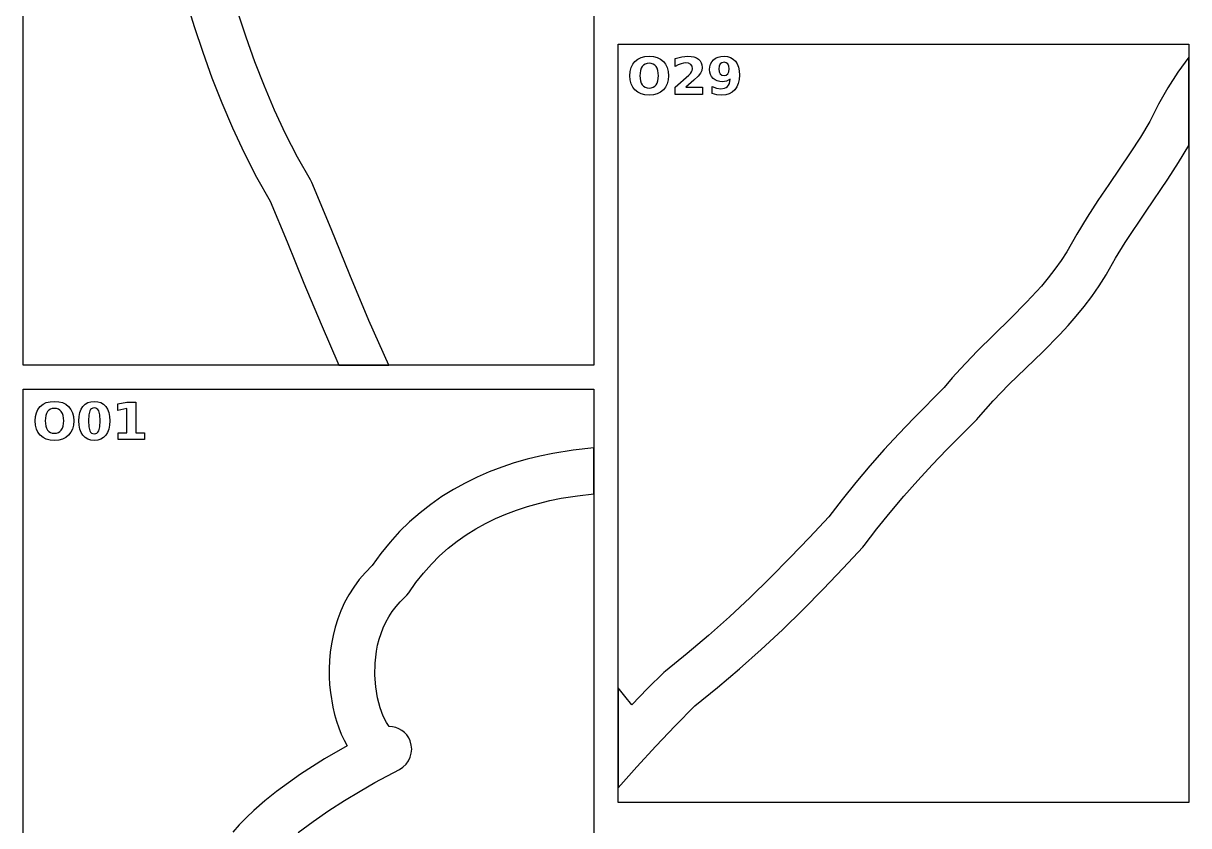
# Model space of a CAD drawing. Extents: x 1 to 512, y 1 to 3360.
# Drawn here: x 1 to 512, y 2024 to 2376 of the extents above; entities that cross this region are included whole.
import ezdxf

# ---------------------------------------------------------------- set-up
doc = ezdxf.new("R2010")
doc.units = 0

msp = doc.modelspace()

# ---------------------------------------------------------------- linework, layer by layer
at = {"layer": 'decoupage'}
for p, q in [((0.975, 2225.99), (0.975, 2871.89)), ((250.975, 2871.89), (250.975, 2225.99)), ((72.324375, 2385.520625), (75.846003, 2374.246552)), ((98.552945, 2369.645133), (94.908015, 2380.603261)), ((75.846003, 2374.246552), (79.598764, 2363.026674)), ((102.436622, 2358.818688), (98.552945, 2369.645133)), ((261.557, 2366.61), (511.557, 2366.61)), ((261.557, 2034.47), (261.557, 2366.61)), ((511.557, 2366.61), (511.557, 2034.47)), ((79.598764, 2363.026674), (83.622084, 2351.877392)), ((267.972203, 2357.795328), (268.956, 2359.039)), ((268.956, 2359.039), (270.192219, 2360.032562)), ((270.192219, 2360.032562), (271.6405, 2360.74225)), ((271.6405, 2360.74225), (273.301031, 2361.168062)), ((273.301031, 2361.168062), (275.174, 2361.31)), ((275.174, 2361.31), (277.051047, 2361.168062)), ((275.174, 2361.31), (275.174, 2361.31)), ((277.051047, 2361.168062), (278.713125, 2360.74225)), ((278.713125, 2360.74225), (280.160141, 2360.032562)), ((280.160141, 2360.032562), (281.392, 2359.039)), ((281.392, 2359.039), (282.375797, 2357.795328)), ((286.606, 2360.34), (289.439, 2361.057)), ((286.606, 2356.721), (286.606, 2360.34)), ((289.439, 2361.057), (292.184, 2361.31)), ((292.184, 2361.31), (293.578813, 2361.228797)), ((293.578813, 2361.228797), (294.80825, 2360.985125)), ((294.80825, 2360.985125), (295.872313, 2360.578891)), ((295.872313, 2360.578891), (296.771, 2360.01)), ((296.771, 2360.01), (297.489516, 2359.295625)), ((297.489516, 2359.295625), (298.002625, 2358.453)), ((302.621359, 2358.824328), (303.374, 2359.69)), ((303.374, 2359.69), (304.312453, 2360.388984)), ((304.312453, 2360.388984), (305.396875, 2360.888375)), ((305.396875, 2360.888375), (306.627359, 2361.188078)), ((306.627359, 2361.188078), (308.004, 2361.288)), ((308.004, 2361.288), (309.522562, 2361.152266)), ((309.522562, 2361.152266), (310.85925, 2360.745125)), ((310.85925, 2360.745125), (312.014062, 2360.066672)), ((312.014062, 2360.066672), (312.987, 2359.117)), ((312.987, 2359.117), (313.75875, 2357.918687)), ((511.556, 2360.82), (506.829781, 2354.273891)), ((511.556, 2322.197), (511.556, 2360.82)), ((106.597125, 2348.13925), (102.436622, 2358.818688)), ((266.707, 2352.767), (266.847609, 2354.659234)), ((266.847609, 2354.659234), (267.269375, 2356.335375)), ((267.269375, 2356.335375), (267.972203, 2357.795328)), ((271.362125, 2355.081125), (271.095, 2352.772)), ((271.696172, 2356.016641), (271.362125, 2355.081125)), ((272.164, 2356.806), (271.696172, 2356.016641)), ((272.753281, 2357.433375), (272.164, 2356.806)), ((273.4515, 2357.8815), (272.753281, 2357.433375)), ((274.258469, 2358.150375), (273.4515, 2357.8815)), ((275.174, 2358.24), (274.258469, 2358.150375)), ((276.094625, 2358.150375), (275.174, 2358.24)), ((275.174, 2358.24), (275.174, 2358.24)), ((276.905, 2357.8815), (276.094625, 2358.150375)), ((277.605125, 2357.433375), (276.905, 2357.8815)), ((278.195, 2356.806), (277.605125, 2357.433375)), ((278.662828, 2356.016641), (278.195, 2356.806)), ((278.996875, 2355.081125), (278.662828, 2356.016641)), ((279.264, 2352.772), (278.996875, 2355.081125)), ((282.375797, 2357.795328), (283.078625, 2356.335375)), ((283.078625, 2356.335375), (283.500391, 2354.659234)), ((283.500391, 2354.659234), (283.641, 2352.767)), ((287.90975, 2357.4545), (286.606, 2356.721)), ((289.131, 2357.978), (287.90975, 2357.4545)), ((290.2635, 2358.300625), (289.131, 2357.978)), ((291.303, 2358.408), (290.2635, 2358.300625)), ((292.4625, 2358.231625), (291.303, 2358.408)), ((293.364, 2357.702), (292.4625, 2358.231625)), ((293.2705, 2353.69225), (293.761, 2354.395)), ((293.95125, 2356.88375), (293.364, 2357.702)), ((293.761, 2354.395), (294.050375, 2355.1035)), ((294.147, 2355.839), (293.95125, 2356.88375)), ((294.050375, 2355.1035), (294.147, 2355.839)), ((297.719, 2353.869), (296.64125, 2352.512875)), ((298.239625, 2355.08175), (297.719, 2353.869)), ((298.002625, 2358.453), (298.310422, 2357.482125)), ((298.413, 2356.383), (298.239625, 2355.08175)), ((298.310422, 2357.482125), (298.413, 2356.383)), ((301.654, 2355.434), (301.761453, 2356.696234)), ((301.750547, 2354.290422), (301.654, 2355.434)), ((302.040125, 2353.262625), (301.750547, 2354.290422)), ((301.761453, 2356.696234), (302.083875, 2357.826375)), ((302.083875, 2357.826375), (302.621359, 2358.824328)), ((305.884875, 2356.99475), (305.744, 2355.738)), ((305.744, 2355.738), (305.884875, 2354.47275)), ((306.307, 2357.899), (305.884875, 2356.99475)), ((305.884875, 2354.47275), (306.307, 2353.566)), ((307.006875, 2358.444375), (306.307, 2357.899)), ((307.982, 2358.626), (307.006875, 2358.444375)), ((308.958, 2358.444375), (307.982, 2358.626)), ((309.658, 2357.899), (308.958, 2358.444375)), ((310.079625, 2356.99475), (309.658, 2357.899)), ((309.658, 2353.566), (310.079625, 2354.47275)), ((310.22, 2355.738), (310.079625, 2356.99475)), ((310.079625, 2354.47275), (310.22, 2355.738)), ((313.75875, 2357.918687), (314.31, 2356.49575)), ((314.31, 2356.49575), (314.64075, 2354.848187)), ((314.64075, 2354.848187), (314.751, 2352.976)), ((506.829781, 2354.273891), (502.37825, 2347.439875)), ((83.622084, 2351.877392), (87.955391, 2340.815109)), ((266.847609, 2350.878859), (266.707, 2352.767)), ((267.269375, 2349.205875), (266.847609, 2350.878859)), ((267.972203, 2347.747953), (267.269375, 2349.205875)), ((271.095, 2352.772), (271.362125, 2350.4705)), ((271.362125, 2350.4705), (271.696172, 2349.536781)), ((271.696172, 2349.536781), (272.164, 2348.748)), ((272.164, 2348.748), (272.753281, 2348.121203)), ((277.605125, 2348.121203), (278.195, 2348.748)), ((278.195, 2348.748), (278.662828, 2349.536781)), ((278.662828, 2349.536781), (278.996875, 2350.4705)), ((278.996875, 2350.4705), (279.264, 2352.772)), ((283.078625, 2349.205875), (282.375797, 2347.747953)), ((283.500391, 2350.878859), (283.078625, 2349.205875)), ((283.641, 2352.767), (283.500391, 2350.878859)), ((286.562, 2347.67), (292.57, 2352.973)), ((294.797, 2350.76), (291.28, 2347.67)), ((292.57, 2352.973), (293.2705, 2353.69225)), ((296.64125, 2352.512875), (294.797, 2350.76)), ((302.522641, 2352.350516), (302.040125, 2353.262625)), ((303.198, 2351.554), (302.522641, 2352.350516)), ((304.035734, 2350.912766), (303.198, 2351.554)), ((304.994875, 2350.454625), (304.035734, 2350.912766)), ((306.075328, 2350.179672), (304.994875, 2350.454625)), ((307.277, 2350.088), (306.075328, 2350.179672)), ((306.307, 2353.566), (307.006875, 2353.029125)), ((307.006875, 2353.029125), (307.982, 2352.85)), ((309.118, 2350.363), (307.277, 2350.088)), ((307.982, 2352.85), (308.958, 2353.029125)), ((307.982, 2352.85), (307.982, 2352.85)), ((308.958, 2353.029125), (309.658, 2353.566)), ((310.716, 2351.19), (309.118, 2350.363)), ((309.945375, 2348.651859), (310.311, 2349.371375)), ((310.311, 2349.371375), (310.716, 2351.19)), ((314.23575, 2349.332625), (313.591687, 2347.837422)), ((314.622187, 2351.045516), (314.23575, 2349.332625)), ((314.751, 2352.976), (314.622187, 2351.045516)), ((111.072534, 2337.62214), (106.597125, 2348.13925)), ((268.956, 2346.505), (267.972203, 2347.747953)), ((270.192219, 2345.511437), (268.956, 2346.505)), ((271.6405, 2344.80175), (270.192219, 2345.511437)), ((273.301031, 2344.375937), (271.6405, 2344.80175)), ((272.753281, 2348.121203), (273.4515, 2347.673375)), ((275.174, 2344.234), (273.301031, 2344.375937)), ((273.4515, 2347.673375), (274.258469, 2347.404609)), ((274.258469, 2347.404609), (275.174, 2347.315)), ((275.174, 2347.315), (276.094625, 2347.404609)), ((277.051047, 2344.375937), (275.174, 2344.234)), ((276.094625, 2347.404609), (276.905, 2347.673375)), ((276.905, 2347.673375), (277.605125, 2348.121203)), ((278.713125, 2344.80175), (277.051047, 2344.375937)), ((280.160141, 2345.511437), (278.713125, 2344.80175)), ((281.392, 2346.505), (280.160141, 2345.511437)), ((282.375797, 2347.747953), (281.392, 2346.505)), ((286.562, 2344.56), (286.562, 2347.67)), ((298.523, 2344.56), (286.562, 2344.56)), ((291.28, 2347.67), (298.523, 2347.67)), ((298.523, 2347.67), (298.523, 2344.56)), ((302.746, 2344.92), (302.746, 2347.96)), ((302.746, 2347.96), (304.686, 2347.243)), ((302.746, 2344.917), (302.746, 2344.92)), ((304.818, 2344.41), (302.746, 2344.917)), ((304.686, 2347.243), (306.516, 2347.012)), ((307.034, 2344.234), (304.818, 2344.41)), ((306.516, 2347.012), (308.20275, 2347.27375)), ((308.735203, 2344.379328), (307.034, 2344.234)), ((308.20275, 2347.27375), (308.889187, 2347.600938)), ((310.244875, 2344.815375), (308.735203, 2344.379328)), ((308.889187, 2347.600938), (309.471, 2348.059)), ((309.471, 2348.059), (309.945375, 2348.651859)), ((311.563109, 2345.542234), (310.244875, 2344.815375)), ((312.69, 2346.56), (311.563109, 2345.542234)), ((313.591687, 2347.837422), (312.69, 2346.56)), ((502.37825, 2347.439875), (498.268344, 2340.271172)), ((87.955391, 2340.815109), (92.638109, 2329.856227)), ((498.268344, 2340.271172), (494.567, 2332.721)), ((115.90093, 2327.28268), (111.072534, 2337.62214)), ((92.638109, 2329.856227), (97.709666, 2319.017146)), ((494.567, 2332.721), (490.392033, 2325.806094)), ((121.120392, 2317.136192), (115.90093, 2327.28268)), ((490.392033, 2325.806094), (485.947641, 2318.937687)), ((97.709666, 2319.017146), (103.209488, 2308.31427)), ((485.947641, 2318.937687), (476.570125, 2305.12325)), ((507.031488, 2314.709158), (511.556, 2322.197)), ((126.769, 2307.198), (121.120392, 2317.136192)), ((502.361031, 2307.455141), (507.031488, 2314.709158)), ((103.209488, 2308.31427), (109.177, 2297.764)), ((127.398, 2305.958), (126.769, 2307.198)), ((135.809125, 2285.686984), (127.398, 2305.958)), ((476.570125, 2305.12325), (471.796775, 2298.068656)), ((492.88725, 2293.438625), (502.361031, 2307.455141)), ((109.177, 2297.764), (116.583641, 2279.920922)), ((471.796775, 2298.068656), (467.073547, 2290.843438)), ((483.744594, 2279.727547), (492.88725, 2293.438625)), ((467.073547, 2290.843438), (462.480326, 2283.393313)), ((144.0575, 2265.541125), (135.809125, 2285.686984)), ((462.480326, 2283.393313), (458.097, 2275.664)), ((116.583641, 2279.920922), (123.936375, 2261.960375)), ((479.488043, 2272.855326), (483.744594, 2279.727547)), ((458.097, 2275.664), (455.625786, 2271.752854)), ((475.543, 2265.902), (479.488043, 2272.855326)), ((452.93977, 2267.953428), (450.059767, 2264.247362)), ((455.625786, 2271.752854), (452.93977, 2267.953428)), ((123.936375, 2261.960375), (131.402922, 2243.955391)), ((152.389875, 2245.609203), (144.0575, 2265.541125)), ((450.059767, 2264.247362), (447.006594, 2260.616297)), ((472.311612, 2260.701854), (475.338, 2265.537)), ((475.338, 2265.537), (475.543, 2265.902)), ((447.006594, 2260.616297), (440.463996, 2253.505736)), ((469.109926, 2256.085537), (472.311612, 2260.701854)), ((440.463996, 2253.505736), (433.4785, 2246.474875)), ((462.278031, 2247.428359), (465.757285, 2251.667791)), ((465.757285, 2251.667791), (469.109926, 2256.085537)), ((458.696508, 2243.346984), (462.278031, 2247.428359)), ((131.402922, 2243.955391), (139.151, 2225.979)), ((161.053, 2225.98), (152.389875, 2245.609203)), ((433.4785, 2246.474875), (418.844906, 2232.064766)), ((455.037059, 2239.403408), (458.696508, 2243.346984)), ((447.58175, 2231.848625), (455.037059, 2239.403408)), ((418.844906, 2232.064766), (411.529855, 2224.391775)), ((432.807094, 2217.501328), (447.58175, 2231.848625)), ((250.975, 2225.99), (0.975, 2225.99)), ((139.151, 2225.979), (161.053, 2225.98)), ((411.529855, 2224.391775), (407.945621, 2220.37404)), ((404.438, 2216.211), (391.111406, 2202.807547)), ((407.945621, 2220.37404), (404.438, 2216.211)), ((425.87723, 2210.384697), (432.807094, 2217.501328)), ((0.975, 2215.41), (250.975, 2215.41)), ((0.975, 1517.48), (0.975, 2215.41)), ((250.975, 2215.41), (250.975, 1517.48)), ((6.687375, 2205.14525), (7.390203, 2206.605312)), ((7.390203, 2206.605312), (8.374, 2207.849)), ((8.374, 2207.849), (9.610219, 2208.842562)), ((9.610219, 2208.842562), (11.0585, 2209.55225)), ((11.0585, 2209.55225), (12.719031, 2209.978063)), ((12.171281, 2206.243797), (11.582, 2205.617)), ((12.8695, 2206.691625), (12.171281, 2206.243797)), ((12.719031, 2209.978063), (14.592, 2210.12)), ((13.676469, 2206.960391), (12.8695, 2206.691625)), ((14.592, 2207.05), (13.676469, 2206.960391)), ((14.592, 2210.12), (16.469047, 2209.978063)), ((14.592, 2210.12), (14.592, 2210.12)), ((15.512625, 2206.960391), (14.592, 2207.05)), ((14.592, 2207.05), (14.592, 2207.05)), ((16.323, 2206.691625), (15.512625, 2206.960391)), ((17.023125, 2206.243797), (16.323, 2206.691625)), ((16.469047, 2209.978063), (18.131125, 2209.55225)), ((17.613, 2205.617), (17.023125, 2206.243797)), ((18.131125, 2209.55225), (19.578141, 2208.842562)), ((19.578141, 2208.842562), (20.81, 2207.849)), ((20.81, 2207.849), (21.793797, 2206.605312)), ((21.793797, 2206.605312), (22.496625, 2205.14525)), ((25.715, 2205.209875), (26.26625, 2206.671328)), ((26.26625, 2206.671328), (27.038, 2207.897)), ((27.038, 2207.897), (28.013, 2208.871453)), ((28.013, 2208.871453), (29.174, 2209.567375)), ((29.174, 2209.567375), (30.521, 2209.984859)), ((30.103, 2205.954), (29.665125, 2204.2395)), ((30.443844, 2206.508609), (30.103, 2205.954)), ((30.88275, 2206.904875), (30.443844, 2206.508609)), ((30.521, 2209.984859), (32.054, 2210.124)), ((31.419531, 2207.142703), (30.88275, 2206.904875)), ((32.054, 2207.222), (31.419531, 2207.142703)), ((32.054, 2210.124), (33.582469, 2209.984859)), ((32.68775, 2207.142703), (32.054, 2207.222)), ((33.2225, 2206.904875), (32.68775, 2207.142703)), ((33.65825, 2206.508609), (33.2225, 2206.904875)), ((33.582469, 2209.984859), (34.92625, 2209.567375)), ((33.995, 2205.954), (33.65825, 2206.508609)), ((34.432875, 2204.2395), (33.995, 2205.954)), ((34.92625, 2209.567375), (36.085156, 2208.871453)), ((36.085156, 2208.871453), (37.059, 2207.897)), ((37.059, 2207.897), (37.83075, 2206.671328)), ((37.83075, 2206.671328), (38.382, 2205.209875)), ((42.45, 2209.03), (46.276, 2209.823)), ((42.45, 2206.146), (42.45, 2209.03)), ((46.298, 2206.94), (42.45, 2206.146)), ((46.276, 2209.823), (50.311, 2209.82)), ((46.298, 2196.3), (46.298, 2206.94)), ((50.311, 2209.82), (50.311, 2196.3)), ((419.512, 2203.09), (422.611865, 2206.769736)), ((422.611865, 2206.769736), (425.87723, 2210.384697)), ((6.125, 2201.576), (6.265609, 2203.468812)), ((6.265609, 2199.687859), (6.125, 2201.576)), ((6.265609, 2203.468812), (6.687375, 2205.14525)), ((10.780125, 2203.892), (10.513, 2201.582)), ((10.513, 2201.582), (10.780125, 2199.2805)), ((11.114172, 2204.827625), (10.780125, 2203.892)), ((11.582, 2205.617), (11.114172, 2204.827625)), ((18.080828, 2204.827625), (17.613, 2205.617)), ((18.414875, 2203.892), (18.080828, 2204.827625)), ((18.682, 2201.582), (18.414875, 2203.892)), ((18.414875, 2199.2805), (18.682, 2201.582)), ((22.496625, 2205.14525), (22.918391, 2203.468812)), ((22.918391, 2203.468812), (23.059, 2201.576)), ((23.059, 2201.576), (22.918391, 2199.687859)), ((25.274, 2201.58), (25.38425, 2203.512734)), ((25.38425, 2199.651344), (25.274, 2201.58)), ((25.38425, 2203.512734), (25.715, 2205.209875)), ((29.665125, 2204.2395), (29.519, 2201.61)), ((29.519, 2201.61), (29.665125, 2198.9505)), ((34.579, 2201.61), (34.432875, 2204.2395)), ((34.432875, 2198.9505), (34.579, 2201.61)), ((34.579, 2201.61), (34.579, 2201.61)), ((38.382, 2205.209875), (38.71275, 2203.512734)), ((38.71275, 2203.512734), (38.823, 2201.58)), ((38.823, 2201.58), (38.71275, 2199.651344)), ((38.823, 2201.58), (38.823, 2201.58)), ((391.111406, 2202.807547), (384.578762, 2195.947166)), ((405.576109, 2189.009578), (418.739, 2202.236)), ((418.739, 2202.236), (419.512, 2203.09)), ((6.687375, 2198.014875), (6.265609, 2199.687859)), ((7.390203, 2196.556953), (6.687375, 2198.014875)), ((8.374, 2195.314), (7.390203, 2196.556953)), ((10.780125, 2199.2805), (11.114172, 2198.346781)), ((11.114172, 2198.346781), (11.582, 2197.558)), ((11.582, 2197.558), (12.171281, 2196.931203)), ((12.171281, 2196.931203), (12.8695, 2196.483375)), ((12.8695, 2196.483375), (13.676469, 2196.214609)), ((13.676469, 2196.214609), (14.592, 2196.125)), ((14.592, 2196.125), (15.512625, 2196.214609)), ((15.512625, 2196.214609), (16.323, 2196.483375)), ((16.323, 2196.483375), (17.023125, 2196.931203)), ((17.023125, 2196.931203), (17.613, 2197.558)), ((17.613, 2197.558), (18.080828, 2198.346781)), ((18.080828, 2198.346781), (18.414875, 2199.2805)), ((21.793797, 2196.556953), (20.81, 2195.314)), ((22.496625, 2198.014875), (21.793797, 2196.556953)), ((22.918391, 2199.687859), (22.496625, 2198.014875)), ((25.715, 2197.95575), (25.38425, 2199.651344)), ((26.26625, 2196.493031), (25.715, 2197.95575)), ((27.038, 2195.263), (26.26625, 2196.493031)), ((29.665125, 2198.9505), (30.103, 2197.212)), ((30.103, 2197.212), (30.443844, 2196.652297)), ((30.443844, 2196.652297), (30.88275, 2196.252625)), ((30.88275, 2196.252625), (31.419531, 2196.012891)), ((31.419531, 2196.012891), (32.054, 2195.933)), ((32.054, 2195.933), (32.683812, 2196.012891)), ((32.683812, 2196.012891), (33.21725, 2196.252625)), ((33.21725, 2196.252625), (33.654312, 2196.652297)), ((33.654312, 2196.652297), (33.995, 2197.212)), ((33.995, 2197.212), (34.432875, 2198.9505)), ((37.83075, 2196.493031), (37.059, 2195.263)), ((38.382, 2197.95575), (37.83075, 2196.493031)), ((38.71275, 2199.651344), (38.382, 2197.95575)), ((42.55, 2196.3), (46.298, 2196.3)), ((42.55, 2193.36), (42.55, 2196.3)), ((50.311, 2196.3), (54.059, 2196.3)), ((54.059, 2196.3), (54.059, 2193.36)), ((384.578762, 2195.947166), (378.15325, 2188.965625)), ((9.610219, 2194.320437), (8.374, 2195.314)), ((11.0585, 2193.61075), (9.610219, 2194.320437)), ((12.719031, 2193.184937), (11.0585, 2193.61075)), ((14.592, 2193.043), (12.719031, 2193.184937)), ((16.469047, 2193.184937), (14.592, 2193.043)), ((18.131125, 2193.61075), (16.469047, 2193.184937)), ((19.578141, 2194.320437), (18.131125, 2193.61075)), ((20.81, 2195.314), (19.578141, 2194.320437)), ((28.013, 2194.293641), (27.038, 2195.263)), ((29.174, 2193.601125), (28.013, 2194.293641)), ((30.521, 2193.185547), (29.174, 2193.601125)), ((32.054, 2193.047), (30.521, 2193.185547)), ((33.582469, 2193.185547), (32.054, 2193.047)), ((34.92625, 2193.601125), (33.582469, 2193.185547)), ((36.085156, 2194.293641), (34.92625, 2193.601125)), ((37.059, 2195.263), (36.085156, 2194.293641)), ((54.059, 2193.36), (42.55, 2193.36)), ((227.304536, 2186.143476), (221.664598, 2184.760492)), ((232.988, 2187.315), (227.304536, 2186.143476)), ((241.948875, 2188.74475), (232.988, 2187.315)), ((250.972, 2189.75), (241.948875, 2188.74475)), ((250.972, 2169.616), (250.972, 2189.75)), ((378.15325, 2188.965625), (371.849895, 2181.851381)), ((399.165635, 2182.281365), (405.576109, 2189.009578)), ((210.562281, 2181.324687), (205.123393, 2179.254136)), ((216.079931, 2183.157185), (210.562281, 2181.324687)), ((221.664598, 2184.760492), (216.079931, 2183.157185)), ((371.849895, 2181.851381), (365.683719, 2174.592891)), ((392.887875, 2175.461875), (399.165635, 2182.281365)), ((199.775012, 2176.936664), (194.528882, 2174.363407)), ((205.123393, 2179.254136), (199.775012, 2176.936664)), ((386.756881, 2168.54015), (392.887875, 2175.461875)), ((189.39675, 2171.5255), (184.39036, 2168.414077)), ((194.528882, 2174.363407), (189.39675, 2171.5255)), ((365.683719, 2174.592891), (359.669746, 2167.178611)), ((179.521457, 2165.020273), (174.801787, 2161.335224)), ((184.39036, 2168.414077), (179.521457, 2165.020273)), ((221.829841, 2164.063973), (226.683102, 2165.431803)), ((226.683102, 2165.431803), (231.636312, 2166.627634)), ((231.636312, 2166.627634), (236.685, 2167.661)), ((236.685, 2167.661), (243.762875, 2168.785125)), ((243.762875, 2168.785125), (250.972, 2169.616)), ((359.669746, 2167.178611), (353.823, 2159.597)), ((380.786703, 2161.505234), (386.756881, 2168.54015)), ((174.801787, 2161.335224), (170.243094, 2157.350062)), ((207.914461, 2158.833143), (212.44105, 2160.774177)), ((212.44105, 2160.774177), (217.081, 2162.514609)), ((217.081, 2162.514609), (221.829841, 2164.063973)), ((374.991393, 2154.34617), (380.786703, 2161.505234)), ((170.243094, 2157.350062), (165.857124, 2153.055925)), ((199.21925, 2154.311125), (203.505704, 2156.68197)), ((203.505704, 2156.68197), (207.914461, 2158.833143)), ((353.823, 2159.597), (345.402336, 2150.515596)), ((165.857124, 2153.055925), (161.655621, 2148.443945)), ((191.031133, 2148.872279), (195.059569, 2151.711073)), ((195.059569, 2151.711073), (199.21925, 2154.311125)), ((345.402336, 2150.515596), (336.859937, 2141.574828)), ((369.385, 2147.052), (374.991393, 2154.34617)), ((161.655621, 2148.443945), (157.650332, 2143.505259)), ((183.385875, 2142.440328), (187.138411, 2145.785209)), ((187.138411, 2145.785209), (191.031133, 2148.872279)), ((360.189629, 2137.050619), (368.756, 2146.295)), ((368.756, 2146.295), (369.385, 2147.052)), ((157.650332, 2143.505259), (153.853, 2138.231)), ((179.777995, 2138.828101), (183.385875, 2142.440328)), ((336.859937, 2141.574828), (328.183195, 2132.79449)), ((150.865165, 2135.223451), (148.171801, 2132.077799)), ((153.853, 2138.231), (150.865165, 2135.223451)), ((173.014087, 2130.763472), (176.319242, 2134.938994)), ((176.319242, 2134.938994), (179.777995, 2138.828101)), ((351.472719, 2127.920953), (360.189629, 2137.050619)), ((148.171801, 2132.077799), (145.762435, 2128.810344)), ((169.867, 2126.292), (173.014087, 2130.763472)), ((328.183195, 2132.79449), (319.3595, 2124.194375)), ((143.626594, 2125.437391), (141.753803, 2121.97524)), ((145.762435, 2128.810344), (143.626594, 2125.437391)), ((166.118786, 2122.371384), (168.164, 2124.335)), ((168.164, 2124.335), (169.07925, 2125.258375)), ((169.07925, 2125.258375), (169.867, 2126.292)), ((319.3595, 2124.194375), (310.376242, 2115.794275)), ((342.591699, 2118.926967), (351.472719, 2127.920953)), ((141.753803, 2121.97524), (140.13359, 2118.440193)), ((162.601927, 2118.09141), (164.266682, 2120.286178)), ((164.266682, 2120.286178), (166.118786, 2122.371384)), ((333.533, 2110.089625), (342.591699, 2118.926967)), ((138.75548, 2114.848554), (137.609, 2111.216625)), ((140.13359, 2118.440193), (138.75548, 2114.848554)), ((159.811438, 2113.421302), (161.118766, 2115.799109)), ((161.118766, 2115.799109), (162.601927, 2118.09141)), ((310.376242, 2115.794275), (301.220813, 2107.613984)), ((137.609, 2111.216625), (136.683676, 2107.560707)), ((157.701251, 2108.457282), (158.674186, 2110.970018)), ((158.674186, 2110.970018), (159.811438, 2113.421302)), ((324.283051, 2101.429893), (333.533, 2110.089625)), ((135.969035, 2103.897104), (135.454603, 2100.242116)), ((136.683676, 2107.560707), (135.969035, 2103.897104)), ((156.2253, 2103.295573), (156.886875, 2105.895125)), ((156.886875, 2105.895125), (157.701251, 2108.457282)), ((301.220813, 2107.613984), (291.880602, 2099.673295)), ((135.454603, 2100.242116), (135.129906, 2096.612047)), ((155.099797, 2095.392828), (155.710768, 2100.670654)), ((155.710768, 2100.670654), (156.2253, 2103.295573)), ((291.880602, 2099.673295), (282.343, 2091.992)), ((314.828281, 2092.968734), (324.283051, 2101.429893)), ((135.129906, 2096.612047), (134.984471, 2093.023198)), ((155.007896, 2090.157869), (155.099797, 2095.392828)), ((134.984471, 2093.023198), (135.007824, 2089.491873)), ((135.007824, 2089.491873), (135.189492, 2086.034373)), ((155.389, 2085.062), (155.007896, 2090.157869)), ((281.551, 2091.303), (274.467125, 2084.316125)), ((282.343, 2091.992), (281.551, 2091.303)), ((305.155121, 2084.727115), (314.828281, 2092.968734)), ((135.189492, 2086.034373), (135.519, 2082.667)), ((156.203672, 2080.249734), (155.389, 2085.062)), ((264.578, 2080.984375), (261.556, 2084.653)), ((261.556, 2084.653), (261.556, 2040.84)), ((274.467125, 2084.316125), (267.513, 2077.21)), ((295.25, 2076.726), (305.155121, 2084.727115)), ((135.519, 2082.667), (136.589937, 2076.122859)), ((157.353125, 2075.923375), (156.203672, 2080.249734)), ((267.513, 2077.21), (264.578, 2080.984375)), ((136.589937, 2076.122859), (137.318578, 2073.009244)), ((137.318578, 2073.009244), (138.17575, 2070.009875)), ((158.700016, 2072.265828), (157.353125, 2075.923375)), ((286.556453, 2068.059938), (295.25, 2076.726)), ((138.17575, 2070.009875), (139.161266, 2067.131209)), ((160.107, 2069.46), (158.700016, 2072.265828)), ((161.323, 2067.772), (160.107, 2069.46)), ((278.067375, 2059.1595), (286.556453, 2068.059938)), ((139.161266, 2067.131209), (140.274937, 2064.379703)), ((140.274937, 2064.379703), (141.516578, 2061.761814)), ((162.798025, 2067.634561), (161.323, 2067.772)), ((164.222578, 2067.287672), (162.798025, 2067.634561)), ((165.574498, 2066.741729), (164.222578, 2067.287672)), ((166.831625, 2066.007125), (165.574498, 2066.741729)), ((167.971799, 2065.094256), (166.831625, 2066.007125)), ((168.972859, 2064.013516), (167.971799, 2065.094256)), ((169.812646, 2062.775299), (168.972859, 2064.013516)), ((170.469, 2061.39), (169.812646, 2062.775299)), ((142.886, 2059.284), (132.948469, 2053.486078)), ((141.516578, 2061.761814), (142.886, 2059.284)), ((170.973008, 2059.588768), (170.469, 2061.39)), ((170.962805, 2055.984568), (171.13225, 2057.772828)), ((171.13225, 2057.772828), (170.973008, 2059.588768)), ((269.746109, 2050.070813), (278.067375, 2059.1595)), ((132.948469, 2053.486078), (127.722723, 2050.238279)), ((168.643125, 2051.209734), (169.702164, 2052.660635)), ((169.702164, 2052.660635), (170.48075, 2054.266375)), ((170.48075, 2054.266375), (170.962805, 2055.984568)), ((127.722723, 2050.238279), (122.42425, 2046.772125)), ((154.945375, 2043.115328), (165.748, 2048.942)), ((165.748, 2048.942), (167.319711, 2049.956061)), ((167.319711, 2049.956061), (168.643125, 2051.209734)), ((261.556, 2040.84), (269.746109, 2050.070813)), ((117.126996, 2043.098268), (111.904906, 2039.227359)), ((122.42425, 2046.772125), (117.126996, 2043.098268)), ((148.514898, 2039.433623), (154.945375, 2043.115328)), ((111.904906, 2039.227359), (106.831926, 2035.170053)), ((141.71275, 2035.334625), (148.514898, 2039.433623)), ((106.831926, 2035.170053), (101.982, 2030.937)), ((134.774758, 2030.889549), (141.71275, 2035.334625)), ((511.557, 2034.47), (261.557, 2034.47)), ((98.715309, 2027.845246), (95.607031, 2024.661969)), ((101.982, 2030.937), (98.715309, 2027.845246)), ((127.93675, 2026.169609), (134.774758, 2030.889549)), ((95.607031, 2024.661969), (92.700363, 2021.369895)), ((121.434555, 2021.246021), (127.93675, 2026.169609))]:
    msp.add_line(p, q, dxfattribs=at)

doc.saveas('drawing.dxf')
